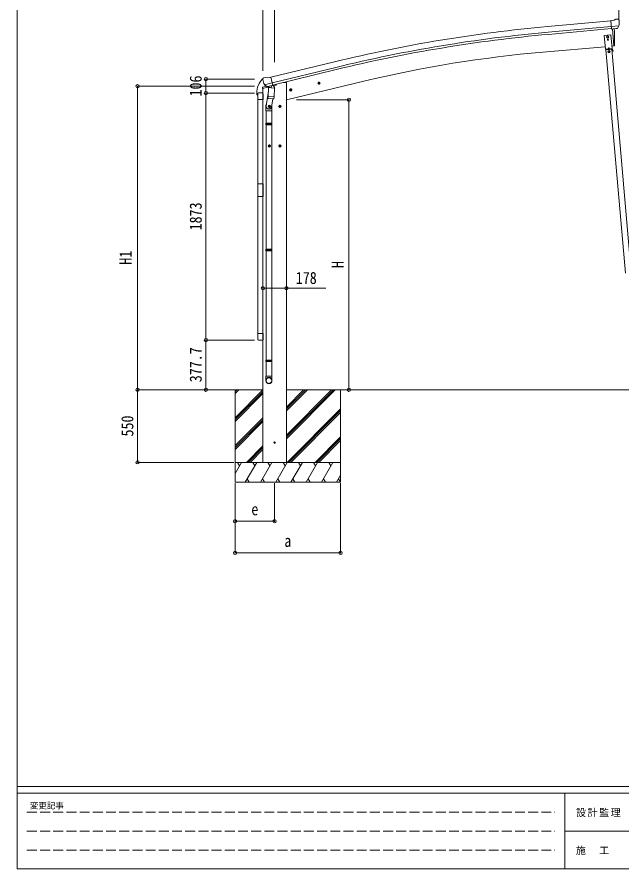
# Model space of a CAD drawing. Units: millimetres at full size. Extents: x -6988 to 7066, y -4877 to 4823.
# Drawn here: x -6988 to -2403, y -4877 to 1584 of the extents above; entities that cross this region are included whole.
import ezdxf
from ezdxf.enums import TextEntityAlignment as Align

# ---------------------------------------------------------------- set-up
doc = ezdxf.new("R2010")
doc.units = ezdxf.units.MM
doc.header["$LTSCALE"] = 25
doc.header["$PDMODE"] = 32
doc.header["$PDSIZE"] = 25
doc.linetypes.add('DASHED3', pattern=[4, 3, -1])
for name, color, linetype, lineweight in [('0-0_0', 7, 'Continuous', 9), ('0-1_本体', 4, 'Continuous', 9), ('0-2_部品', 7, 'Continuous', 9), ('0-A_寸法', 6, 'Continuous', 9), ('1-1_GLASS', 4, 'Continuous', 9), ('1-2_GLASS_SEAL', 7, 'Continuous', 9), ('1-7', 7, 'Continuous', 9), ('1-A', 6, 'Continuous', 9), ('F-0_240', 7, 'Continuous', 9)]:
    doc.layers.add(name, color=color, linetype=linetype, lineweight=lineweight)
doc.styles.add('ＭＳ ゴシック', font='')
doc.styles.get('ＭＳ ゴシック').set_extended_font_data('MS Gothic')

msp = doc.modelspace()

# ---------------------------------------------------------------- linework, layer by layer
at = {"layer": '0-0_0'}
for p, q in [((-5721.12, -1243.27), (-5124.23, -1243.27)), ((-5335.23, -1270.61), (-5307.85, -1243.22)), ((-5335.23, -1256.46), (-5322, -1243.22)), ((-5335.23, -1243.27), (-5335.23, -1943.22)), ((-5335.23, -1454.45), (-5124.23, -1243.45)), ((-5335.23, -1468.59), (-5124.23, -1257.6)), ((-5335.23, -1482.74), (-5124.23, -1271.74)), ((-4946.23, -1614.24), (-4575.22, -1243.22)), ((-4946.23, -1585.95), (-4603.5, -1243.22)), ((-4946.23, -1600.09), (-4589.36, -1243.22)), ((-4946.23, -1402.1), (-4787.35, -1243.22)), ((-4946.23, -1387.96), (-4801.5, -1243.22)), ((-4946.23, -1373.82), (-4815.64, -1243.22)), ((-4946.23, -1243.27), (-1116.68, -1243.27)), ((-4535.23, -1243.22), (-4535.23, -1943.22)), ((-4941.38, -1793.22), (-4535.23, -1387.09)), ((-4927.23, -1793.22), (-4535.23, -1401.23)), ((-4913.09, -1793.22), (-4535.23, -1415.37)), ((-5335.23, -1666.58), (-5124.23, -1455.59)), ((-5335.23, -1680.73), (-5124.23, -1469.73)), ((-5335.23, -1694.87), (-5124.23, -1483.87)), ((-4729.24, -1793.22), (-4535.23, -1599.22)), ((-4715.1, -1793.22), (-4535.23, -1613.36)), ((-5249.74, -1793.22), (-5124.23, -1667.72)), ((-4700.96, -1793.22), (-4535.23, -1627.5)), ((-5235.6, -1793.22), (-5124.23, -1681.86)), ((-5221.46, -1793.22), (-5124.23, -1696)), ((-4535.23, -1793.22), (-5335.23, -1793.22)), ((-5335.23, -1877.06), (-5286.83, -1793.22)), ((-5301.84, -1819.2), (-5316.84, -1793.22)), ((-5257.97, -1943.22), (-5171.37, -1793.22)), ((-5186.37, -1819.21), (-5201.37, -1793.22)), ((-5142.5, -1943.22), (-5055.9, -1793.22)), ((-4946.23, -1793.22), (-5124.23, -1793.22)), ((-5070.9, -1819.21), (-5085.9, -1793.22)), ((-5027.03, -1943.22), (-4940.43, -1793.22)), ((-4955.43, -1819.21), (-4970.43, -1793.22)), ((-4911.56, -1943.22), (-4824.96, -1793.22)), ((-4839.96, -1819.21), (-4854.96, -1793.22)), ((-4796.09, -1943.22), (-4709.49, -1793.22)), ((-4739.49, -1793.22), (-4724.49, -1819.21)), ((-4680.62, -1943.22), (-4594.02, -1793.22)), ((-4609.02, -1819.21), (-4624.02, -1793.22)), ((-5242.97, -1917.24), (-5227.97, -1943.22)), ((-5127.5, -1917.24), (-5112.5, -1943.22)), ((-5012.03, -1917.24), (-4997.03, -1943.22)), ((-4896.56, -1917.24), (-4881.56, -1943.22)), ((-4781.09, -1917.25), (-4766.09, -1943.22)), ((-4665.62, -1917.24), (-4650.62, -1943.22)), ((-4565.15, -1943.22), (-4535.23, -1891.41)), ((-4550.15, -1917.24), (-4535.23, -1943.08)), ((-5335.23, -1943.22), (-4535.23, -1943.22))]:
    msp.add_line(p, q, dxfattribs=at)
msp.add_circle((-5035.23, -1643.22), 5, dxfattribs=at)
at = {"layer": '0-1_本体'}
for p, q in [((-2487.93, 1555.74), (-2965.44, 1512.54)), ((-2484.16, 1512.74), (-2961.55, 1469.55)), ((-2482.7, 1495.97), (-2960.03, 1452.78)), ((-2475.46, 1493.58), (-2464.21, 1364.98)), ((-2529.04, 1359.31), (-3002.15, 1317.92)), ((-2464.21, 1364.98), (-2479.23, 1363.67)), ((-5064.76, 1126.92), (-4581.89, 1244.41)), ((-5054.69, 1084.95), (-4571.68, 1202.42)), ((-5050.76, 1068.58), (-4567.7, 1186.06)), ((-5124.23, -1793.22), (-5124.23, 1043.33)), ((-5022.24, 1074.29), (-4970.23, 1086.78)), ((-4946.23, 1086.78), (-4970.23, 1086.78)), ((-4946.23, 1086.78), (-4946.23, -1793.22)), ((-4358.15, 1097.96), (-4946.21, 956.78))]:
    msp.add_line(p, q, dxfattribs=at)
at = {"layer": '0-1_本体', "color": 6}
msp.add_line((-4946.23, -472.83), (-5124.23, -472.83), dxfattribs=at)
at = {"layer": '0-1_本体'}
for centre, radius, start, end in [((-1969.31, -9497.47), 11054.98, 95.16866, 103.66973), ((-1969.31, -9497.47), 11011.82, 95.16974, 103.66973), ((-1969.31, -9497.47), 10994.98, 95.16974, 103.66973), ((-2203.14, -7897.74), 9250.23, 94.95525, 103.47191)]:
    msp.add_arc(centre, radius, start, end, dxfattribs=at)
at = {"layer": '0-2_部品'}
for p, q in [((-2461.53, 1559.96), (-2488.09, 1557.63)), ((-2482.43, 1492.97), (-2488.09, 1557.63)), ((-2461.53, 1559.96), (-2449.81, 1566.72)), ((-2434.9, 1568.31), (-2448.57, 1567.11)), ((-2425.77, 1562.55), (-2431.25, 1567.16)), ((-2424.7, 1560.51), (-2424.59, 1559.17)), ((-2425.23, 1517.67), (-2484.14, 1512.51)), ((-2472.47, 1493.84), (-2482.43, 1492.97)), ((-2464.41, 1367.25), (-2475.46, 1493.58)), ((-2438.87, 1496.78), (-2446.57, 1496.11)), ((-2436.48, 1498.18), (-2425.54, 1517.12)), ((-2464.17, 1364.48), (-2464.41, 1367.25)), ((-2461.56, 1364.87), (-2464.17, 1364.48)), ((-5126.22, 1111.35), (-5125.95, 1110.2)), ((-5122, 1119.92), (-5125.86, 1113.63)), ((-5118.91, 1122.17), (-5105.73, 1125.33)), ((-5091.17, 1122.66), (-5104.43, 1125.36)), ((-5091.17, 1122.66), (-5065.24, 1128.88)), ((-5126.8, 1042.72), (-5083.77, 1053.05)), ((-5126.8, 1049.61), (-5126.8, 1042.72)), ((-5098.34, 1058.8), (-5124.5, 1052.53)), ((-5112.17, 1071.04), (-5054.66, 1084.85)), ((-5095.32, 1056.13), (-5111.69, 1070.62)), ((-5092.61, 1055.56), (-5085.09, 1057.37)), ((-5091.77, 1055.67), (-5090.24, 1056.03)), ((-5090.24, 1056.03), (-5053.54, 1064.85)), ((-5088.4, 1055.81), (-5088.46, 1055.07)), ((-5087.7, 1054.03), (-5061.89, 1047.59)), ((-5080.78, 1048.68), (-5085.46, 981.84)), ((-5035.09, 1045.48), (-5080.78, 1048.68)), ((-5079.01, 1051.86), (-5079.24, 1048.57)), ((-5059.49, 1063.02), (-5060.51, 1048.42)), ((-5053.54, 1064.85), (-5052.01, 1065.21)), ((-5050.45, 1067.32), (-5049.51, 1067.25)), ((-5049.51, 1067.25), (-5036.2, 1051.94)), ((-5045.21, 1062.3), (-5026.08, 1066.9)), ((-5039.77, 978.65), (-5035.09, 1045.48)), ((-5036.2, 1051.94), (-5036.64, 1045.59)), ((-5022.24, 1075.51), (-5022.24, 1071.76)), ((-4922.66, 1029.18), (-4903.21, 1033.85)), ((-4918.1, 1036.96), (-4920.24, 1029.76)), ((-4910.81, 1038.71), (-4918.1, 1036.96)), ((-4910.6, 1021.79), (-4915.27, 1041.24)), ((-4905.64, 1033.27), (-4910.81, 1038.71)), ((-4708.73, 1080.54), (-4689.28, 1085.21)), ((-4704.17, 1088.32), (-4706.3, 1081.12)), ((-4696.87, 1090.07), (-4704.17, 1088.32)), ((-4696.67, 1073.15), (-4701.34, 1092.6)), ((-4691.71, 1084.63), (-4696.87, 1090.07)), ((-4693.84, 1077.43), (-4691.71, 1084.63)), ((-5083.72, 1006.61), (-5099.64, 910.44)), ((-5086.31, 969.37), (-5085.44, 981.84)), ((-5039.77, 978.65), (-5085.46, 981.84)), ((-5039.78, 978.65), (-5040.67, 965.95)), ((-4907.77, 1026.07), (-4905.64, 1033.27)), ((-5101.79, 873.28), (-5101.79, 907.63)), ((-5085.92, 968.02), (-5085.92, 968.02)), ((-5065.23, 906.53), (-5085.23, 906.53)), ((-5084.47, 967.24), (-5042.77, 964.32)), ((-5075.23, 914.04), (-5081.73, 910.29)), ((-5081.73, 910.29), (-5081.73, 902.78)), ((-5075.23, 896.53), (-5075.23, 916.53)), ((-5068.73, 910.29), (-5075.23, 914.04)), ((-5048.2, 964.7), (-5058.93, 901.11)), ((-5055.79, 907.93), (-5055.79, 873.28)), ((-4985.23, 906.53), (-5005.23, 906.53)), ((-4995.23, 914.04), (-5001.73, 910.29)), ((-5001.73, 910.29), (-5001.73, 902.78)), ((-4995.23, 896.53), (-4995.23, 916.53)), ((-4988.73, 910.29), (-4995.23, 914.04)), ((-5055.79, 873.28), (-5101.79, 873.28)), ((-5099.79, 873.28), (-5099.79, 779.28)), ((-5081.73, 902.78), (-5075.23, 899.03)), ((-5057.79, 873.28), (-5057.79, 779.28)), ((-5001.73, 902.78), (-4995.23, 899.03)), ((-5101.79, 777.28), (-5100.79, 779.28)), ((-5055.79, 777.28), (-5101.79, 777.28)), ((-5056.79, 779.28), (-5100.79, 779.28)), ((-5055.79, 777.28), (-5056.79, 779.28)), ((-5055.79, 777.28), (-5055.79, 769.28)), ((-5055.79, 769.28), (-5101.79, 769.28)), ((-5056.79, 767.28), (-5100.79, 767.28)), ((-5099.79, 767.28), (-5099.79, -176.91)), ((-5057.79, 767.28), (-5057.79, -176.91)), ((-5055.79, 769.28), (-5056.79, 767.28)), ((-5065.23, 606.53), (-5085.23, 606.53)), ((-5075.23, 614.04), (-5081.73, 610.29)), ((-5081.73, 610.29), (-5081.73, 602.78)), ((-5081.73, 602.78), (-5075.23, 599.03)), ((-5075.23, 596.53), (-5075.23, 616.53)), ((-5068.73, 610.29), (-5075.23, 614.04)), ((-4985.23, 606.53), (-5005.23, 606.53)), ((-4995.23, 614.04), (-5001.73, 610.29)), ((-5001.73, 610.29), (-5001.73, 602.78)), ((-5001.73, 602.78), (-4995.23, 599.03)), ((-4995.23, 596.53), (-4995.23, 616.53)), ((-4988.73, 610.29), (-4995.23, 614.04)), ((-5101.79, -178.91), (-5100.79, -176.91)), ((-5055.79, -178.91), (-5101.79, -178.91)), ((-5055.79, -186.91), (-5101.79, -186.91)), ((-5056.79, -176.91), (-5100.79, -176.91)), ((-5056.79, -188.91), (-5100.79, -188.91)), ((-5099.79, -188.91), (-5099.79, -1017.1)), ((-5057.79, -188.91), (-5057.79, -1017.1)), ((-5055.79, -178.91), (-5056.79, -176.91)), ((-5055.79, -186.91), (-5056.79, -188.91)), ((-5055.79, -178.91), (-5055.79, -186.91)), ((-5101.79, -1019.1), (-5100.79, -1017.1)), ((-5055.79, -1019.1), (-5101.79, -1019.1)), ((-5055.79, -1027.1), (-5101.79, -1027.1)), ((-5056.79, -1017.1), (-5100.79, -1017.1)), ((-5056.79, -1029.1), (-5100.79, -1029.1)), ((-5099.79, -1029.1), (-5099.79, -1139.1)), ((-5057.79, -1029.1), (-5057.79, -1139.1)), ((-5055.79, -1019.1), (-5056.79, -1017.1)), ((-5055.79, -1027.1), (-5056.79, -1029.1)), ((-5055.79, -1019.1), (-5055.79, -1027.1)), ((-5101.79, -1173.24), (-5101.79, -1139.1)), ((-5055.79, -1139.1), (-5101.79, -1139.1)), ((-5055.79, -1173.24), (-5055.79, -1139.1))]:
    msp.add_line(p, q, dxfattribs=at)
for points in [[(-2472.47, 1493.84), (-2472.2, 1493.77), (-2446.83, 1495.99), (-2446.57, 1496.11)], [(-2459.01, 1367.71), (-2458.17, 1393.33), (-2457.98, 1419.83), (-2458.45, 1446.32), (-2459.59, 1472.79), (-2461.09, 1494.74)], [(-2425.15, 1518.3), (-2425.44, 1517.31), (-2425.54, 1517.12)], [(-5059.81, 1063.44), (-5050.08, 1065.77), (-5065.24, 1128.88)], [(-5112.44, 1071.62), (-5111.85, 1070.77), (-5111.69, 1070.62)], [(-5059.81, 1063.44), (-5060.04, 1063.28), (-5084.81, 1057.34), (-5085.09, 1057.37)], [(-4706.3, 1081.12), (-4701.14, 1075.68), (-4693.84, 1077.43)], [(-4920.24, 1029.76), (-4915.07, 1024.32), (-4907.77, 1026.07)], [(-5075.23, 899.03), (-5068.73, 902.78), (-5068.73, 910.29)], [(-4995.23, 899.03), (-4988.73, 902.78), (-4988.73, 910.29)], [(-5101.79, 777.28), (-5101.79, 769.28), (-5100.79, 767.28)], [(-5075.23, 599.03), (-5068.73, 602.78), (-5068.73, 610.29)], [(-4995.23, 599.03), (-4988.73, 602.78), (-4988.73, 610.29)], [(-5101.79, -178.91), (-5101.79, -186.91), (-5100.79, -188.91)], [(-5101.79, -1019.1), (-5101.79, -1027.1), (-5100.79, -1029.1)]]:
    msp.add_lwpolyline(points, dxfattribs=at)
for centre, radius in [((-4912.94, 1031.51), 8.5), ((-4912.94, 1031.51), 7.7), ((-4912.94, 1031.51), 6.5), ((-4699, 1082.87), 8.5), ((-4699, 1082.87), 7.7), ((-4699, 1082.87), 6.5), ((-5075.23, 906.53), 8.5), ((-5075.23, 906.53), 7.7), ((-5075.23, 906.53), 6.5), ((-4995.23, 906.53), 8.5), ((-4995.23, 906.53), 7.7), ((-4995.23, 906.53), 6.5), ((-5075.23, 606.53), 8.5), ((-5075.23, 606.53), 7.7), ((-5075.23, 606.53), 6.5), ((-4995.23, 606.53), 8.5), ((-4995.23, 606.53), 7.7), ((-4995.23, 606.53), 6.5)]:
    msp.add_circle(centre, radius, dxfattribs=at)
at = {"layer": '0-2_部品', "color": 4}
msp.add_circle((-5035.23, -1643.22), 4.5, dxfattribs=at)
at = {"layer": '0-2_部品'}
for centre, radius, start, end in [((-2448.31, 1564.12), 3, 95, 120), ((-2434.47, 1563.33), 5, 50.00648, 94.99352), ((-2626.21, 1541.53), 202.4, 353.4085, 5), ((-2462, 1367.84), 3, 278.50322, 357.46219), ((-4929.14, 1157.44), 202.4, 193.5, 205.09125), ((-5117.74, 1117.31), 5, 103.5, 148.5), ((-5105.03, 1122.42), 3, 78.5, 103.5), ((-5123.8, 1049.61), 3, 103.5, 180), ((-5091.89, 1056.15), 0.5, 248.23754, 283.5), ((-5088.9, 1055.84), 0.5, 356, 103.5), ((-5087.46, 1055), 1, 176, 256), ((-5061.53, 1048.56), 1.03, 250.03897, 351.96569), ((-5058.89, 1062.94), 0.604, 100.59842, 172.20595), ((-5052.13, 1065.7), 0.5, 283.5, 318.76246), ((-5027.24, 1071.76), 5, 283.5, 0), ((-5084.37, 969.2), 1.95, 175.04017, 217.47766), ((-5071.79, 907.63), 30, 177.45142, 180), ((-5084.33, 969.23), 2, 217.40962, 266), ((-5042.63, 966.32), 2, 266, 349.46843)]:
    msp.add_arc(centre, radius, start, end, dxfattribs=at)
for centre, major_axis, ratio, start_param, end_param in [((-2420.38, 1564.56), (-15.35, 3.44), 0.101033, 5.9751426, 5.9753737), ((-2427.7, 1560.26), (2.71, -1.31), 0.997474, 0.5366567, 1.3225652), ((-2439.13, 1499.78), (1.62, -2.54), 0.997631, 5.8041905, 5.8929484), ((-2439.2, 1499.88), (-3.5, 2.17), 0.650902, 2.1145521, 2.1873627), ((-2439.08, 1499.69), (1.62, -2.54), 0.997631, 5.965759, 6.7621801), ((-5123.3, 1112.06), (-1.57, -2.57), 0.99628, 4.712389, 5.4996506), ((-5093.33, 1058.38), (-0.73, -2.92), 0.997631, 5.8041905, 6.6006116), ((-5093.27, 1058.61), (2.63, 3.16), 0.650902, 4.0958226, 4.1686332), ((-5093.3, 1058.48), (-0.73, -2.92), 0.997631, 0.3902369, 0.4789948), ((-5078.79, 907.93), (23, 0), 0.996195, 2.5560258, 6.5663028), ((-5078.79, 907.93), (21, 0), 0.996195, 2.9349147, 5.9512394), ((-5078.79, -1171.5), (-23, 0), 0.996195, 3.1415927, 6.2831853), ((-5078.79, -1173.24), (-23, 0), 0.996195, 3.1415927, 6.2831853), ((-5078.79, -1173.24), (0, -23.43), 0.981806, 4.712389, 7.8539816)]:
    msp.add_ellipse(centre, major_axis=major_axis, ratio=ratio, start_param=start_param, end_param=end_param, dxfattribs=at)
msp.add_ellipse((-5078.79, -1173.24), major_axis=(21, 0), ratio=0.996195, dxfattribs=at)
at = {"layer": '0-A_寸法'}
for p, q in [((-5124.23, 1788.52), (-5124.23, 1176.29)), ((-5035.23, 1788.52), (-5035.23, 1240.66)), ((-2425.23, 1788.52), (-2425.23, 1559.51)), ((-6073.81, 1059.78), (-5187.54, 1059.78)), ((-6073.81, -1243.22), (-6073.81, 1059.78)), ((-4472.44, 956.78), (-4869.55, 956.78)), ((-4472.44, -1243.22), (-4472.44, 956.78)), ((-4946.23, -472.83), (-4646.23, -472.83)), ((-6073.81, -1243.22), (-5345.7, -1243.22)), ((-6073.81, -1793.22), (-6073.81, -1243.22)), ((-6073.81, -1793.22), (-5345.7, -1793.22)), ((-5335.48, -2479.59), (-5335.48, -1950.64)), ((-5335.48, -2239.61), (-5335.48, -1950.64)), ((-5035.23, -2239.61), (-5035.23, -1950.64)), ((-4535.48, -2479.59), (-4535.48, -1950.64)), ((-5035.23, -2239.61), (-5335.48, -2239.61)), ((-5335.48, -2479.59), (-4535.48, -2479.59))]:
    msp.add_line(p, q, dxfattribs=at)
for p in [(-6073.81, 1059.78), (-4472.44, 956.78), (-5124.23, -472.83), (-4946.23, -472.83), (-6073.81, -1243.22), (-4472.44, -1243.22), (-6073.81, -1793.22), (-5335.48, -2239.61), (-5035.23, -2239.61), (-5335.48, -2479.59), (-4535.48, -2479.59)]:
    msp.add_point(p, dxfattribs=at)
at = {"layer": '1-1_GLASS'}
for p, q in [((-5162.24, 958.99), (-5162.24, 319.99)), ((-5124.23, 958.99), (-5124.24, 319.99)), ((-5162.24, 221.99), (-5162.24, -817.01)), ((-5124.23, -817.01), (-5124.24, 221.99))]:
    msp.add_line(p, q, dxfattribs=at)
at = {"layer": '1-2_GLASS_SEAL'}
for p, q in [((-5170.74, 1007.48), (-5170.74, 995.72)), ((-5170.24, 995.22), (-5163.98, 995.22)), ((-5163.48, 1002.49), (-5163.48, 995.72)), ((-5163.24, 958.99), (-5163.24, 1002.69)), ((-5157.74, 1008.19), (-5128.74, 1008.19)), ((-5157.48, 1008.49), (-5124.23, 1008.49)), ((-5123.24, 1002.69), (-5123.24, 958.99)), ((-5123.24, 958.99), (-5163.24, 958.99)), ((-5163.24, -817.01), (-5163.24, -860.71)), ((-5123.24, -817.01), (-5163.24, -817.01)), ((-5123.24, -860.71), (-5123.24, -817.01)), ((-5157.74, -866.21), (-5128.74, -866.21))]:
    msp.add_line(p, q, dxfattribs=at)
msp.add_lwpolyline([(-5163.23, 319.99), (-5123.23, 319.99), (-5123.23, 221.99), (-5163.23, 221.99)], close=True, dxfattribs=at)
for centre, radius, start, end in [((-5018.48, 1007.48), 152.26, 135.14293, 180), ((-5121.99, 1109.51), 6.95, 110.13068, 129.45641), ((-5170.24, 995.72), 0.5, 180, 270), ((-5163.98, 995.72), 0.5, 270, 0), ((-5157.48, 1002.49), 6, 90, 180), ((-5157.74, 1002.69), 5.5, 90, 180), ((-5128.74, 1002.69), 5.5, 0, 90), ((-5157.74, -860.71), 5.5, 180, 270), ((-5128.74, -860.71), 5.5, 270, 0)]:
    msp.add_arc(centre, radius, start, end, dxfattribs=at)
at = {"layer": '1-7'}
for p, q in [((-2509.8, 1412.61), (-2510.62, 1412.61)), ((-2507.34, 1411.79), (-2506.52, 1411.79)), ((-2480.12, 1339.4), (-2523.95, 1335.57)), ((-2479.21, 1342.49), (-2522.72, 1338.69)), ((-2522.46, 1335.7), (-2522.72, 1338.69)), ((-2508.01, 1336.96), (-2508.28, 1339.95)), ((-2508.06, 1337.46), (-2496.1, 1338.51)), ((-2503.21, 1350.9), (-2507.34, 1342.04)), ((-2503.21, 1350.9), (-2497.6, 1342.89)), ((-2496.06, 1338.01), (-2496.32, 1341)), ((-2481.62, 1339.27), (-2481.88, 1342.26)), ((-2481.66, 1339.77), (-2478.99, 1340)), ((-2468.51, 1327.43), (-2476.35, 1341.01)), ((-2473.17, 1330.51), (-2471.01, 1331.76))]:
    msp.add_line(p, q, dxfattribs=at)
at = {"layer": '1-7', "color": 4}
for p, q in [((-2375.76, -358.35), (-2523.95, 1335.56)), ((-2331.92, -354.52), (-2480.12, 1339.4))]:
    msp.add_line(p, q, dxfattribs=at)
at = {"layer": '1-7'}
for points in [[(-2477.57, 1344.64), (-2486.72, 1449.25), (-2536.53, 1444.89), (-2527.38, 1340.29)], [(-2510.32, 1439.63), (-2516.82, 1435.88), (-2516.82, 1428.37), (-2510.32, 1424.62), (-2503.82, 1428.37), (-2503.82, 1435.88)], [(-2487.36, 1341.78), (-2517.24, 1339.17), (-2517.42, 1341.16), (-2487.53, 1343.77)], [(-2500.64, 1329.05), (-2507.14, 1325.3), (-2507.14, 1317.79), (-2500.64, 1314.04), (-2494.14, 1317.79), (-2494.14, 1325.3)]]:
    msp.add_lwpolyline(points, close=True, dxfattribs=at)
for points in [[(-2510.62, 1412.61), (-2510.62, 1411.79), (-2509.8, 1411.79)], [(-2508.16, 1413.43), (-2508.16, 1414.25), (-2508.98, 1414.25), (-2508.98, 1413.43)], [(-2508.98, 1410.97), (-2508.98, 1410.15), (-2508.16, 1410.15), (-2508.16, 1410.97)], [(-2506.52, 1411.79), (-2506.52, 1412.61), (-2507.34, 1412.61)], [(-2468.51, 1327.43), (-2470.67, 1326.18), (-2478.51, 1339.76)]]:
    msp.add_lwpolyline(points, dxfattribs=at)
for centre, radius in [((-2510.32, 1432.12), 8.5), ((-2510.32, 1432.12), 7.7), ((-2510.32, 1432.12), 6.5), ((-2510.24, 1432.13), 6.5), ((-2508.57, 1412.2), 3.75), ((-2500.64, 1321.55), 8.5), ((-2500.64, 1321.55), 7.7), ((-2500.64, 1321.55), 6.5)]:
    msp.add_circle(centre, radius, dxfattribs=at)
for centre, radius, start, end in [((-2509.8, 1413.43), 0.82, 270, 0), ((-2509.8, 1410.97), 0.82, 0, 90), ((-2507.34, 1413.43), 0.82, 180, 270), ((-2507.34, 1410.97), 0.82, 90, 180), ((-2478.94, 1339.51), 3, 30, 95), ((-2478.94, 1339.51), 0.5, 30, 95)]:
    msp.add_arc(centre, radius, start, end, dxfattribs=at)
at = {"layer": '1-A'}
for p, q in [((-5555.71, 1113.39), (-5187.54, 1113.39)), ((-5555.71, 1113.39), (-5555.71, 1007.39)), ((-5555.71, 1007.39), (-5187.54, 1007.39)), ((-5555.71, 1007.39), (-5555.71, -865.61)), ((-5555.71, -865.61), (-5187.54, -865.61)), ((-5555.71, -1243.27), (-5555.71, -865.61)), ((-5555.71, -1243.27), (-5187.54, -1243.27))]:
    msp.add_line(p, q, dxfattribs=at)
for p in [(-5555.71, 1113.39), (-5555.71, 1007.39), (-5555.71, -865.61), (-5555.71, -1243.27)]:
    msp.add_point(p, dxfattribs=at)
at = {"layer": 'F-0_240', "color": 5}
for p, q in [((-6987.88, 4822.79), (-6987.88, -4877.21)), ((-6987.88, -4252.21), (6712.12, -4252.21)), ((-6987.88, -4302.21), (4489.82, -4302.21)), ((-2835.18, -4302.21), (-2835.18, -4877.21)), ((-2835.18, -4589.71), (2289.82, -4589.71)), ((-6987.88, -4877.21), (6712.12, -4877.21))]:
    msp.add_line(p, q, dxfattribs=at)
at = {"layer": 'F-0_240', "color": 4, "linetype": 'DASHED3'}
for p, q in [((-6912.88, -4445.96), (-2910.18, -4445.96)), ((-6912.88, -4589.71), (-2910.18, -4589.71)), ((-6912.88, -4733.46), (-2910.18, -4733.46))]:
    msp.add_line(p, q, dxfattribs=at)

# ---------------------------------------------------------------- texts
at = {"layer": '0-A_寸法', "color": 7, "style": 'ＭＳ ゴシック', "width": 0.85}
for s, p in [('H1', (-6092.31, -294.22)), ('H', (-4484.94, -319.47)), ('550', (-6078.81, -1596.97))]:
    msp.add_text(s, height=91.64, rotation=90, dxfattribs=at).set_placement(p, align=Align.BOTTOM_LEFT)
for s, p in [('178', (-4874.98, -467.83)), ('e', (-5211.73, -2222.11)), ('a', (-4961.73, -2462.09))]:
    msp.add_text(s, height=91.64, dxfattribs=at).set_placement(p, align=Align.BOTTOM_LEFT)
at = {"layer": '1-A', "color": 7, "style": 'ＭＳ ゴシック', "width": 0.85}
for s, p in [('106', (-5560.71, 981.64)), ('1873', (-5560.71, -34.11)), ('377.7', (-5560.71, -1185.69))]:
    msp.add_text(s, height=91.64, rotation=90, dxfattribs=at).set_placement(p, align=Align.BOTTOM_LEFT)
at = {"layer": 'F-0_240', "style": 'ＭＳ ゴシック'}
msp.add_text('変更記事', height=45.82, dxfattribs=at).set_placement((-6890.19, -4433.46), align=Align.BOTTOM_LEFT)
at = {"layer": 'F-0_240', "char_height": 54.99, "attachment_point": 7, "style": 'ＭＳ ゴシック'}
for s, insert in [('\\T1.17;設計監理', (-2750.74, -4483.46)), ('\\T1.17;施\u3000工', (-2750.74, -4770.96))]:
    msp.add_mtext(s, dxfattribs=dict(at, insert=insert))

doc.saveas('drawing.dxf')
